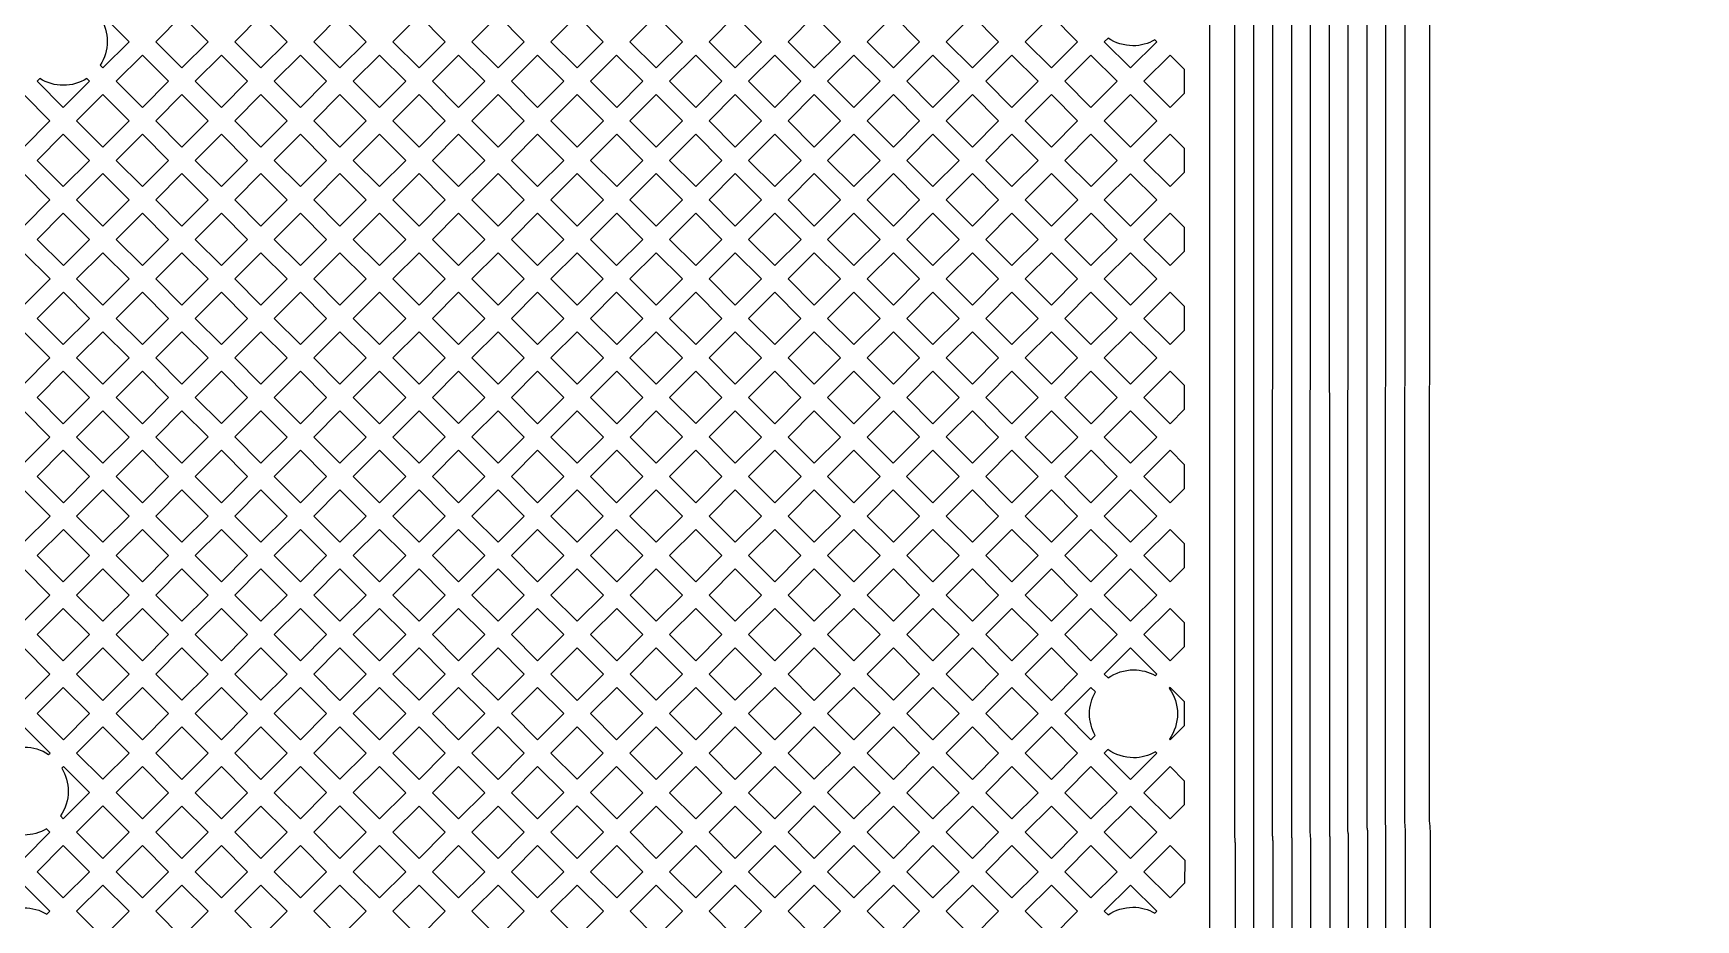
# Model space of a CAD drawing. Extents: x 726 to 4465, y 139 to 737.
# Drawn here: x 3900.55 to 3907.28, y 359.34 to 362.92 of the extents above; entities that cross this region are included whole.
import ezdxf

# ---------------------------------------------------------------- set-up
doc = ezdxf.new("R2010")
doc.units = 0
doc.layers.add('bak_bak_ttr1-bcq6716', color=11, linetype='Continuous')

msp = doc.modelspace()

# ---------------------------------------------------------------- linework, layer by layer
at = {"layer": 'bak_bak_ttr1-bcq6716'}
for points in [[(3907.3329, 368.62), (3907.1306, 368.3482, 0.080348), (3905.834, 366.0929, 0.00504), (3905.7657, 365.9068, 0.040829), (3905.4589, 364.8031, 0.01421), (3905.4081, 364.4893, -0.011275), (3905.4078, 364.4872), (3905.3549, 364.0843, 0.006262), (3905.337, 363.8867, -0.036933), (3905.3359, 363.8794, -0.016768), (3905.3357, 363.8761), (3905.3312, 363.8163, 0.031109), (3905.3211, 363.6536, 0.012348), (3905.3112, 363.2688), (3905.313, 345.8579, 0.081696)], [(3905.4149, 345.8579), (3905.4157, 359.6504, -0.011431), (3905.4155, 359.6519, -0.02403), (3905.4133, 359.6993, -0.013443), (3905.4136, 359.7094), (3905.4133, 363.2672, -0.012534), (3905.423, 363.6527, -0.032074), (3905.4328, 363.8074), (3905.469, 364.1883, -0.004937), (3905.4889, 364.3413, -0.003001), (3905.5023, 364.4336, -0.006313), (3905.5029, 364.4379, -0.035639), (3905.504, 364.4432, -0.015495), (3905.5042, 364.4453), (3905.5087, 364.4732, -0.014334), (3905.5591, 364.7841, -0.04087), (3905.8619, 365.8727, -0.005037), (3905.9294, 366.0568, -0.080453), (3907.2118, 368.2865), (3907.4146, 368.5589, -0.046525)], [(3907.4758, 368.5135), (3907.2689, 368.236, 0.080351), (3906.0007, 366.0298, 0.005055), (3905.9335, 365.8465, 0.040886), (3905.6338, 364.7695, 0.014342), (3905.5842, 364.4627, -0.014718), (3905.5839, 364.4607), (3905.5323, 364.0663, 0.006439), (3905.5143, 363.8677, -0.020253), (3905.514, 363.8647, 0.013009), (3905.5133, 363.859), (3905.5085, 363.7984, 0.032884), (3905.4991, 363.6497, 0.012561), (3905.4895, 363.2672), (3905.4911, 345.8579, 0.081632)], [(3907.5982, 368.4224), (3907.1869, 367.8697, 0.010878), (3906.9901, 367.5931, 0.021615), (3906.6337, 367.0203, 0.002783), (3906.6019, 366.9629, 0.018377), (3906.3432, 366.451, 0.013458), (3906.1781, 366.0648), (3906.077, 365.7944, 0.040911), (3905.7837, 364.7408, 0.014378), (3905.7353, 364.4419, -0.015544), (3905.735, 364.4398, -0.01693), (3905.7347, 364.4374), (3905.6839, 364.0508, 0.006725), (3905.6657, 363.8474, -0.029819), (3905.6651, 363.843, 0.006121), (3905.6531, 363.6575, -0.02856), (3905.6526, 363.6533, -0.026068), (3905.6525, 363.6494), (3905.643, 363.2647), (3905.6433, 359.673, 0.00812), (3905.6443, 359.6647, -0.038495), (3905.6447, 359.6589), (3905.6435, 345.859, 0.081792)], [(3905.7202, 345.8889), (3905.7212, 359.6671, -0.042833), (3905.7184, 359.6995), (3905.7194, 363.2644, -0.006312), (3905.722, 363.4325, -0.005305), (3905.7268, 363.5918, -0.006212), (3905.737, 363.7754), (3905.7603, 364.0478, -0.011378), (3905.8039, 364.3875), (3905.8109, 364.4321, -0.014379), (3905.8588, 364.7267, -0.040924), (3906.1489, 365.7686, -0.006785), (3906.238, 366.0088), (3906.2487, 366.036, -0.033958), (3906.7002, 366.9828, -0.02162), (3907.0531, 367.5501, -0.010893), (3907.2484, 367.8243), (3907.6594, 368.3767, -0.046553)], [(3907.3095, 367.7787, 0.010905), (3907.1159, 367.507, 0.021615), (3906.7666, 366.9454, 0.002785), (3906.7355, 366.8895, 0.032803), (3906.3091, 365.9813, 0.006805), (3906.2205, 365.7423, 0.04093), (3905.9336, 364.7123, 0.014379), (3905.8865, 364.4221, -0.019616), (3905.886, 364.4193, -0.027612), (3905.8855, 364.4152), (3905.8789, 364.3743, 0.011316), (3905.836, 364.0398, -0.016888), (3905.8357, 364.0374, -0.01647), (3905.8355, 364.0351, 0.007113), (3905.8169, 363.8242), (3905.8029, 363.5884, 0.005314), (3905.7981, 363.4305, 0.006314), (3905.7956, 363.2642), (3905.7967, 359.6777, -0.05024), (3905.7974, 359.6702), (3905.7964, 345.8874, 0.088415)], [(3905.8726, 345.8869), (3905.8738, 359.6849, -0.102459), (3905.8708, 359.7), (3905.8718, 363.2639, -0.00635), (3905.8744, 363.4292, -0.005318), (3905.8792, 363.5856, -0.008045), (3905.893, 363.8186, -0.007087), (3905.9114, 364.0266, -0.018199), (3905.9117, 364.0292, -0.01484), (3905.9119, 364.0313, -0.011355), (3905.9545, 364.3635, -0.017897), (3905.955, 364.366, 0.025875), (3905.957, 364.3776, -0.025207), (3905.9574, 364.3813), (3905.9621, 364.4118, -0.03612), (3906.1103, 365.1236), (3906.3888, 365.9753, -0.055785), (3907.1791, 367.4643, -0.010976), (3907.3722, 367.735, -0.006296)], [(3907.4331, 367.6892, 0.010976), (3907.242, 367.4212, 0.055742), (3906.4601, 365.9483), (3906.1828, 365.1003, 0.035994), (3906.0376, 364.4017, -0.025756), (3906.0369, 364.398, -0.032194), (3906.0364, 364.3932), (3906.0297, 364.3509, 0.011315), (3905.9877, 364.0233, -0.017403), (3905.9873, 364.0208, -0.014307), (3905.9872, 364.0189, 0.007087), (3905.969, 363.813, 0.008051), (3905.9553, 363.5822, 0.005332), (3905.9505, 363.4271, 0.006351), (3905.948, 363.2637), (3905.947, 359.7115, -0.103314), (3905.95, 359.6963), (3905.9487, 345.8851, 0.088796)], [(3906.025, 345.8864), (3906.024, 359.7193, -0.051854), (3906.0232, 359.7271), (3906.0242, 363.2634, -0.006378), (3906.0268, 363.4255, -0.005207), (3906.0314, 363.5755, -0.020085), (3906.0316, 363.5784, -0.017501), (3906.0316, 363.5809, -0.006119), (3906.0413, 363.7543), (3906.0635, 364.0143, -0.011266), (3906.1049, 364.337, -0.013829), (3906.1052, 364.3389, 0.020153), (3906.1085, 364.3601), (3906.1562, 364.6374, -0.015637), (3906.2561, 365.078, -0.018924), (3906.2568, 365.0807), (3906.5318, 365.9214, -0.014412), (3906.6965, 366.3062, -0.041581), (3907.3051, 367.3785, -0.010975)], [(3907.3678, 367.3352, 0.04158), (3906.7655, 366.2739, 0.014363), (3906.6031, 365.8945), (3906.3295, 365.0576, 0.015561), (3906.2312, 364.6238, -0.009965), (3906.2291, 364.6106, -0.016824), (3906.2286, 364.6082), (3906.1801, 364.3249, 0.011241), (3906.1393, 364.0063, -0.018343), (3906.1389, 364.0037, -0.011997), (3906.1388, 364.0021, 0.007045), (3906.1211, 363.8017), (3906.1075, 363.5724, 0.005225), (3906.1029, 363.4235, 0.006384), (3906.1004, 363.2632), (3906.0994, 359.7307, -0.044926), (3906.1024, 359.6967), (3906.1012, 345.8864, 0.19509)], [(3906.203, 345.8861), (3906.2043, 359.6967, 0.03619), (3906.2012, 359.7388), (3906.2023, 363.263, -0.006405), (3906.2048, 363.4213), (3906.219, 363.7418), (3906.2406, 363.9948, -0.007289), (3906.265, 364.1985, -0.003935), (3906.2805, 364.3077, 0.007441), (3906.2828, 364.3204, 0.008382), (3906.2848, 364.3349), (3906.3315, 364.6067, -0.010054), (3906.3912, 364.8836, -0.005326), (3906.4273, 365.0288), (3906.6991, 365.8599, -0.014267), (3906.8581, 366.2315, -0.04158), (3907.4522, 367.278, -0.004358)], [(3905.5673, 345.8589), (3905.5685, 359.6565, -0.007056), (3905.5674, 359.6657, -0.012617), (3905.5663, 359.6828, -0.011979), (3905.5657, 359.699, -0.031977), (3905.566, 359.7038), (3905.5668, 363.265, -0.006274)]]:
    msp.add_lwpolyline(points, format="xyb", dxfattribs=at)
for points in [[(3900.8247, 362.7948), (3900.8356, 362.7839), (3900.9415, 362.8898), (3900.8356, 362.9957), (3900.826, 362.986, -0.141248), (3900.8533, 362.8914, -0.144673)], [(3904.8857, 362.8898), (3904.9917, 362.7838), (3905.0977, 362.8898), (3905.0902, 362.8973, -0.131174), (3905.0016, 362.8736, -0.151778), (3904.9009, 362.9049)], [(3900.5698, 362.7299), (3900.6757, 362.624), (3900.7817, 362.73), (3900.7706, 362.7412, -0.142038), (3900.6755, 362.7136, -0.14124), (3900.5809, 362.7409)], [(3904.8857, 360.332), (3904.9011, 360.3166, -0.15543), (3905.0039, 360.3494, -0.12984), (3905.0917, 360.3262), (3905.0976, 360.3321), (3904.9917, 360.438)], [(3904.7259, 360.1722), (3904.8318, 360.0663), (3904.8493, 360.0838, -0.129837), (3904.8261, 360.1716, -0.131185), (3904.8497, 360.2602), (3904.8318, 360.2781)], [(3905.1484, 360.2752, -0.156771), (3905.1817, 360.1716, -0.155445), (3905.1489, 360.0688), (3905.1515, 360.0662), (3905.2096, 360.1244), (3905.2096, 360.2201), (3905.1515, 360.2782)], [(3900.4099, 360.0125), (3900.4168, 360.0056, -0.152049), (3900.5177, 360.037, -0.148355), (3900.6165, 360.007), (3900.622, 360.0125), (3900.516, 360.1185)], [(3904.8857, 360.0125), (3904.9917, 359.9065), (3905.0976, 360.0123), (3905.0925, 360.0174, -0.131178), (3905.0039, 359.9938, -0.156763), (3904.9003, 360.0271)], [(3900.6641, 359.7583), (3900.6757, 359.7467), (3900.7817, 359.8527), (3900.6759, 359.9586), (3900.6693, 359.9521, -0.138341), (3900.6955, 359.8592, -0.152032)], [(3900.4099, 359.6927), (3900.5158, 359.5868), (3900.6218, 359.6928), (3900.6084, 359.7062, -0.134633), (3900.5177, 359.6814, -0.138333), (3900.4248, 359.7076)], [(3900.4099, 359.3731), (3900.4225, 359.3606, -0.139662), (3900.5162, 359.3872, -0.139127), (3900.6096, 359.3608), (3900.6218, 359.373), (3900.5158, 359.479)], [(3904.8857, 359.3731), (3904.9009, 359.358, -0.15178), (3905.0016, 359.3893, -0.131176), (3905.0902, 359.3656), (3905.0976, 359.373), (3904.9916, 359.479)]]:
    msp.add_lwpolyline(points, format="xyb", close=True, dxfattribs=at)
for points in [[(3901.0493, 362.8898), (3901.1553, 362.7838), (3901.2613, 362.8898), (3901.1553, 362.9958)], [(3901.3691, 362.8898), (3901.4751, 362.7838), (3901.581, 362.8897), (3901.475, 362.9958)], [(3901.6888, 362.8897), (3901.7947, 362.7839), (3901.9006, 362.8898), (3901.7947, 362.9957)], [(3902.0084, 362.8898), (3902.1144, 362.7838), (3902.2203, 362.8897), (3902.1143, 362.9957)], [(3902.3281, 362.8897), (3902.4341, 362.7837), (3902.5401, 362.8897), (3902.4341, 362.9957)], [(3902.6479, 362.8897), (3902.7538, 362.7838), (3902.8597, 362.8898), (3902.7538, 362.9957)], [(3902.9675, 362.8898), (3903.0735, 362.7838), (3903.1795, 362.8898), (3903.0735, 362.9958)], [(3903.2873, 362.8898), (3903.3933, 362.7838), (3903.4992, 362.8897), (3903.3932, 362.9957)], [(3903.607, 362.8897), (3903.7128, 362.7838), (3903.8188, 362.8898), (3903.7129, 362.9957)], [(3903.9266, 362.8898), (3904.0326, 362.7838), (3904.1386, 362.8898), (3904.0326, 362.9958)], [(3904.2464, 362.8898), (3904.3524, 362.7838), (3904.4583, 362.8897), (3904.3523, 362.9957)], [(3904.566, 362.8897), (3904.6719, 362.7838), (3904.7779, 362.8898), (3904.672, 362.9957)], [(3900.8895, 362.73), (3900.9955, 362.624), (3901.1014, 362.7299), (3900.9954, 362.8359)], [(3901.2092, 362.7299), (3901.3152, 362.6239), (3901.4212, 362.7299), (3901.3152, 362.8359)], [(3901.5289, 362.7299), (3901.6348, 362.624), (3901.7408, 362.73), (3901.6349, 362.8359)], [(3901.8486, 362.73), (3901.9546, 362.624), (3902.0605, 362.7299), (3901.9545, 362.8359)], [(3902.1683, 362.7299), (3902.2743, 362.6239), (3902.3802, 362.7298), (3902.2742, 362.8358)], [(3902.488, 362.7298), (3902.5939, 362.6239), (3902.6999, 362.73), (3902.594, 362.8358)], [(3902.8076, 362.73), (3902.9137, 362.6239), (3903.0196, 362.7299), (3902.9136, 362.8359)], [(3903.1274, 362.7299), (3903.2334, 362.6239), (3903.3394, 362.7299), (3903.2334, 362.8359)], [(3903.4472, 362.7299), (3903.553, 362.624), (3903.659, 362.7299), (3903.5531, 362.8358)], [(3903.7667, 362.7299), (3903.8727, 362.6239), (3903.9787, 362.7299), (3903.8727, 362.8359)], [(3904.0865, 362.7299), (3904.1925, 362.6239), (3904.2985, 362.7299), (3904.1925, 362.8359)], [(3904.4063, 362.7299), (3904.5121, 362.624), (3904.618, 362.7299), (3904.5122, 362.8358)], [(3904.7258, 362.7299), (3904.8318, 362.6239), (3904.9378, 362.7299), (3904.8318, 362.8359)], [(3905.0456, 362.7299), (3905.1516, 362.6239), (3905.2096, 362.6819), (3905.2096, 362.7779), (3905.1516, 362.8359)], [(3900.4099, 362.57), (3900.5158, 362.4641), (3900.6218, 362.5701), (3900.516, 362.676)], [(3900.7296, 362.5701), (3900.8356, 362.4641), (3900.9416, 362.5701), (3900.8356, 362.6761)], [(3901.0494, 362.5701), (3901.1554, 362.4641), (3901.2613, 362.57), (3901.1553, 362.676)], [(3901.3691, 362.57), (3901.4749, 362.4641), (3901.581, 362.5701), (3901.4751, 362.676)], [(3901.6887, 362.5701), (3901.7947, 362.4641), (3901.9007, 362.5701), (3901.7947, 362.6761)], [(3902.0085, 362.5701), (3902.1145, 362.4641), (3902.2204, 362.57), (3902.1144, 362.676)], [(3902.3282, 362.57), (3902.434, 362.4641), (3902.54, 362.5701), (3902.4341, 362.676)], [(3902.6478, 362.5701), (3902.7538, 362.464), (3902.8598, 362.5701), (3902.7538, 362.6761)], [(3902.9675, 362.5701), (3903.0735, 362.464), (3903.1795, 362.57), (3903.0735, 362.676)], [(3903.2873, 362.57), (3903.3931, 362.4641), (3903.4992, 362.5701), (3903.3933, 362.676)], [(3903.6069, 362.5701), (3903.7129, 362.4641), (3903.8189, 362.57), (3903.7128, 362.676)], [(3903.9266, 362.57), (3904.0326, 362.464), (3904.1386, 362.57), (3904.0326, 362.676)], [(3904.2464, 362.57), (3904.3523, 362.4641), (3904.4583, 362.5701), (3904.3524, 362.676)], [(3904.566, 362.5701), (3904.672, 362.4641), (3904.7779, 362.57), (3904.6719, 362.676)], [(3904.8857, 362.57), (3904.9917, 362.464), (3905.0977, 362.57), (3904.9917, 362.676)], [(3900.5697, 362.4102), (3900.6757, 362.3042), (3900.7817, 362.4102), (3900.6757, 362.5162)], [(3900.8895, 362.4102), (3900.9955, 362.3042), (3901.1015, 362.4102), (3900.9955, 362.5162)], [(3901.2093, 362.4102), (3901.3152, 362.3043), (3901.4211, 362.4102), (3901.3152, 362.5161)], [(3901.5288, 362.4102), (3901.6348, 362.3042), (3901.7408, 362.4102), (3901.6348, 362.5162)], [(3901.8486, 362.4102), (3901.9546, 362.3042), (3902.0606, 362.4102), (3901.9546, 362.5162)], [(3902.1683, 362.4102), (3902.2742, 362.3043), (3902.3802, 362.4102), (3902.2743, 362.5161)], [(3902.4879, 362.4102), (3902.5939, 362.3042), (3902.6999, 362.4102), (3902.5939, 362.5162)], [(3902.8076, 362.4102), (3902.9137, 362.3042), (3903.0197, 362.4102), (3902.9137, 362.5162)], [(3903.1274, 362.4102), (3903.2333, 362.3043), (3903.3393, 362.4102), (3903.2334, 362.5161)], [(3903.447, 362.4102), (3903.553, 362.3042), (3903.6591, 362.4102), (3903.553, 362.5162)], [(3903.7668, 362.4102), (3903.8728, 362.3042), (3903.9787, 362.4101), (3903.8727, 362.5161)], [(3904.0865, 362.4101), (3904.1924, 362.3042), (3904.2984, 362.4102), (3904.1925, 362.5161)], [(3904.4061, 362.4102), (3904.5121, 362.3042), (3904.6182, 362.4102), (3904.5121, 362.5162)], [(3904.7259, 362.4102), (3904.8319, 362.3042), (3904.9378, 362.4101), (3904.8318, 362.5161)], [(3905.0456, 362.4101), (3905.1515, 362.3042), (3905.2096, 362.3624), (3905.2096, 362.4581), (3905.1516, 362.5161)], [(3900.4099, 362.2505), (3900.516, 362.1444), (3900.6218, 362.2503), (3900.5158, 362.3563)], [(3900.7296, 362.2503), (3900.8356, 362.1443), (3900.9416, 362.2503), (3900.8356, 362.3563)], [(3901.0494, 362.2503), (3901.1553, 362.1444), (3901.2613, 362.2505), (3901.1554, 362.3563)], [(3901.3691, 362.2505), (3901.4751, 362.1444), (3901.581, 362.2503), (3901.4749, 362.3563)], [(3901.6887, 362.2503), (3901.7947, 362.1443), (3901.9007, 362.2503), (3901.7947, 362.3563)], [(3902.0085, 362.2503), (3902.1144, 362.1444), (3902.2203, 362.2504), (3902.1145, 362.3563)], [(3902.3281, 362.2504), (3902.4341, 362.1444), (3902.5401, 362.2503), (3902.434, 362.3563)], [(3902.6478, 362.2503), (3902.7538, 362.1443), (3902.8598, 362.2503), (3902.7538, 362.3563)], [(3902.9675, 362.2503), (3903.0734, 362.1444), (3903.1794, 362.2504), (3903.0735, 362.3563)], [(3903.2872, 362.2504), (3903.3932, 362.1444), (3903.4992, 362.2503), (3903.3931, 362.3563)], [(3903.6069, 362.2503), (3903.7129, 362.1443), (3903.8189, 362.2503), (3903.7129, 362.3563)], [(3903.9267, 362.2503), (3904.0326, 362.1444), (3904.1385, 362.2504), (3904.0326, 362.3563)], [(3904.2463, 362.2504), (3904.3523, 362.1443), (3904.4583, 362.2503), (3904.3523, 362.3563)], [(3904.566, 362.2503), (3904.672, 362.1443), (3904.7781, 362.2503), (3904.672, 362.3563)], [(3904.8858, 362.2503), (3904.9917, 362.1444), (3905.0976, 362.2503), (3904.9917, 362.3562)], [(3900.5698, 362.0906), (3900.6759, 361.9846), (3900.7817, 362.0904), (3900.6757, 362.1965)], [(3900.8895, 362.0904), (3900.9954, 361.9846), (3901.1014, 362.0906), (3900.9955, 362.1965)], [(3901.2092, 362.0906), (3901.3152, 361.9846), (3901.4212, 362.0906), (3901.3152, 362.1966)], [(3901.5289, 362.0906), (3901.635, 361.9846), (3901.7408, 362.0904), (3901.6348, 362.1965)], [(3901.8486, 362.0904), (3901.9545, 361.9846), (3902.0605, 362.0906), (3901.9546, 362.1965)], [(3902.1683, 362.0906), (3902.2743, 361.9846), (3902.3802, 362.0905), (3902.2742, 362.1965)], [(3902.488, 362.0905), (3902.594, 361.9845), (3902.7, 362.0904), (3902.5939, 362.1965)], [(3902.8077, 362.0904), (3902.9136, 361.9846), (3903.0195, 362.0905), (3902.9137, 362.1964)], [(3903.1273, 362.0905), (3903.2333, 361.9845), (3903.3393, 362.0905), (3903.2333, 362.1965)], [(3903.4471, 362.0905), (3903.5531, 361.9845), (3903.6591, 362.0904), (3903.553, 362.1965)], [(3903.7668, 362.0904), (3903.8727, 361.9846), (3903.9787, 362.0906), (3903.8728, 362.1965)], [(3904.0865, 362.0906), (3904.1925, 361.9846), (3904.2984, 362.0905), (3904.1924, 362.1965)], [(3904.4062, 362.0905), (3904.5122, 361.9844), (3904.6182, 362.0904), (3904.5121, 362.1965)], [(3904.7259, 362.0904), (3904.8318, 361.9846), (3904.9378, 362.0906), (3904.8319, 362.1965)], [(3905.0456, 362.0906), (3905.1516, 361.9846), (3905.2096, 362.0426), (3905.2096, 362.1383), (3905.1515, 362.1965)], [(3900.4099, 361.9307), (3900.516, 361.8247), (3900.622, 361.9307), (3900.516, 362.0367)], [(3900.7297, 361.9307), (3900.8356, 361.8248), (3900.9415, 361.9307), (3900.8356, 362.0366)], [(3901.0493, 361.9307), (3901.1553, 361.8247), (3901.2613, 361.9307), (3901.1553, 362.0367)], [(3901.3691, 361.9307), (3901.4751, 361.8247), (3901.5811, 361.9307), (3901.4751, 362.0367)], [(3901.6888, 361.9307), (3901.7947, 361.8248), (3901.9006, 361.9307), (3901.7947, 362.0366)], [(3902.0084, 361.9307), (3902.1144, 361.8247), (3902.2204, 361.9307), (3902.1144, 362.0367)], [(3902.3282, 361.9307), (3902.4342, 361.8247), (3902.5401, 361.9306), (3902.4341, 362.0366)], [(3902.6479, 361.9306), (3902.7538, 361.8247), (3902.8597, 361.9307), (3902.7538, 362.0366)], [(3902.9675, 361.9307), (3903.0735, 361.8247), (3903.1794, 361.9306), (3903.0734, 362.0366)], [(3903.2872, 361.9306), (3903.3932, 361.8246), (3903.4992, 361.9306), (3903.3932, 362.0366)], [(3903.607, 361.9306), (3903.7128, 361.8247), (3903.8188, 361.9307), (3903.7129, 362.0366)], [(3903.9266, 361.9307), (3904.0326, 361.8247), (3904.1386, 361.9307), (3904.0326, 362.0367)], [(3904.2464, 361.9307), (3904.3524, 361.8247), (3904.4583, 361.9306), (3904.3523, 362.0366)], [(3904.566, 361.9306), (3904.6719, 361.8247), (3904.7779, 361.9307), (3904.672, 362.0366)], [(3904.8857, 361.9307), (3904.9917, 361.8247), (3905.0977, 361.9307), (3904.9917, 362.0367)], [(3900.5698, 361.7708), (3900.6757, 361.6649), (3900.7817, 361.7709), (3900.6759, 361.8768)], [(3900.8895, 361.7709), (3900.9955, 361.6649), (3901.1014, 361.7708), (3900.9954, 361.8768)], [(3901.2092, 361.7708), (3901.3152, 361.6648), (3901.4212, 361.7708), (3901.3152, 361.8768)], [(3901.5289, 361.7708), (3901.6348, 361.6649), (3901.7408, 361.7709), (3901.635, 361.8768)], [(3901.8486, 361.7709), (3901.9546, 361.6649), (3902.0605, 361.7708), (3901.9545, 361.8768)], [(3902.1683, 361.7708), (3902.2743, 361.6648), (3902.3803, 361.7708), (3902.2743, 361.8768)], [(3902.4881, 361.7708), (3902.5939, 361.6649), (3902.6999, 361.7708), (3902.594, 361.8767)], [(3902.8077, 361.7709), (3902.9137, 361.6648), (3903.0196, 361.7708), (3902.9136, 361.8768)], [(3903.1274, 361.7708), (3903.2334, 361.6648), (3903.3393, 361.7707), (3903.2333, 361.8767)], [(3903.4471, 361.7707), (3903.553, 361.6648), (3903.659, 361.7708), (3903.5531, 361.8767)], [(3903.7667, 361.7708), (3903.8727, 361.6648), (3903.9787, 361.7708), (3903.8727, 361.8768)], [(3904.0865, 361.7708), (3904.1925, 361.6648), (3904.2985, 361.7708), (3904.1925, 361.8768)], [(3904.4063, 361.7708), (3904.5121, 361.6649), (3904.618, 361.7708), (3904.5122, 361.8767)], [(3904.7258, 361.7708), (3904.8318, 361.6648), (3904.9378, 361.7708), (3904.8318, 361.8768)], [(3905.0456, 361.7708), (3905.1516, 361.6648), (3905.2096, 361.7228), (3905.2096, 361.8188), (3905.1516, 361.8768)], [(3900.4099, 361.6109), (3900.5158, 361.505), (3900.6218, 361.611), (3900.516, 361.7169)], [(3900.7296, 361.611), (3900.8356, 361.505), (3900.9416, 361.611), (3900.8356, 361.717)], [(3901.0494, 361.611), (3901.1554, 361.505), (3901.2613, 361.6109), (3901.1553, 361.7169)], [(3901.3691, 361.6109), (3901.4749, 361.505), (3901.581, 361.611), (3901.4751, 361.7169)], [(3901.6887, 361.611), (3901.7947, 361.505), (3901.9007, 361.611), (3901.7947, 361.717)], [(3902.0085, 361.611), (3902.1145, 361.505), (3902.2204, 361.6109), (3902.1144, 361.7169)], [(3902.3282, 361.6109), (3902.434, 361.505), (3902.5401, 361.611), (3902.4342, 361.7169)], [(3902.6478, 361.611), (3902.7538, 361.505), (3902.8598, 361.611), (3902.7538, 361.717)], [(3902.9675, 361.611), (3903.0735, 361.5049), (3903.1795, 361.6109), (3903.0735, 361.7169)], [(3903.2873, 361.6109), (3903.3931, 361.505), (3903.4991, 361.6109), (3903.3932, 361.7168)], [(3903.6068, 361.6109), (3903.7129, 361.5049), (3903.8189, 361.6109), (3903.7128, 361.7169)], [(3903.9266, 361.6109), (3904.0326, 361.5049), (3904.1386, 361.6109), (3904.0326, 361.7169)], [(3904.2464, 361.6109), (3904.3523, 361.505), (3904.4583, 361.611), (3904.3524, 361.7169)], [(3904.566, 361.611), (3904.672, 361.505), (3904.7779, 361.6109), (3904.6719, 361.7169)], [(3904.8857, 361.6109), (3904.9917, 361.5049), (3905.0977, 361.6109), (3904.9917, 361.7169)], [(3900.5697, 361.4511), (3900.6757, 361.3451), (3900.7817, 361.4511), (3900.6757, 361.5571)], [(3900.8895, 361.4511), (3900.9955, 361.3451), (3901.1015, 361.4511), (3900.9955, 361.5571)], [(3901.2093, 361.4511), (3901.3152, 361.3452), (3901.4211, 361.4511), (3901.3152, 361.557)], [(3901.5288, 361.4511), (3901.6348, 361.3451), (3901.7408, 361.4511), (3901.6348, 361.5571)], [(3901.8486, 361.4511), (3901.9546, 361.3451), (3902.0606, 361.4511), (3901.9546, 361.5571)], [(3902.1684, 361.4511), (3902.2743, 361.3452), (3902.3802, 361.4511), (3902.2743, 361.557)], [(3902.4879, 361.4511), (3902.5939, 361.3451), (3902.7, 361.4511), (3902.5939, 361.5571)], [(3902.8077, 361.4511), (3902.9137, 361.3451), (3903.0197, 361.4511), (3902.9137, 361.5571)], [(3903.1274, 361.4511), (3903.2333, 361.3452), (3903.3393, 361.4511), (3903.2334, 361.557)], [(3903.447, 361.4511), (3903.553, 361.3451), (3903.659, 361.451), (3903.553, 361.5571)], [(3903.7667, 361.451), (3903.8727, 361.345), (3903.9787, 361.451), (3903.8727, 361.557)], [(3904.0865, 361.451), (3904.1924, 361.3451), (3904.2984, 361.4511), (3904.1925, 361.557)], [(3904.4061, 361.4511), (3904.5121, 361.3451), (3904.6182, 361.4511), (3904.5121, 361.5571)], [(3904.7259, 361.4511), (3904.8319, 361.3451), (3904.9378, 361.451), (3904.8318, 361.557)], [(3905.0456, 361.451), (3905.1515, 361.3451), (3905.2096, 361.4033), (3905.2096, 361.499), (3905.1516, 361.557)], [(3900.4099, 361.2914), (3900.516, 361.1853), (3900.6218, 361.2912), (3900.5158, 361.3972)], [(3900.7296, 361.2912), (3900.8356, 361.1852), (3900.9416, 361.2912), (3900.8356, 361.3972)], [(3901.0494, 361.2912), (3901.1553, 361.1853), (3901.2613, 361.2914), (3901.1554, 361.3972)], [(3901.3691, 361.2914), (3901.4751, 361.1853), (3901.581, 361.2912), (3901.4749, 361.3972)], [(3901.6887, 361.2912), (3901.7947, 361.1852), (3901.9007, 361.2912), (3901.7947, 361.3972)], [(3902.0085, 361.2912), (3902.1144, 361.1853), (3902.2204, 361.2914), (3902.1145, 361.3972)], [(3902.3282, 361.2914), (3902.4342, 361.1853), (3902.5401, 361.2912), (3902.434, 361.3972)], [(3902.6478, 361.2912), (3902.7538, 361.1852), (3902.8598, 361.2912), (3902.7538, 361.3972)], [(3902.9676, 361.2912), (3903.0735, 361.1853), (3903.1794, 361.2913), (3903.0735, 361.3972)], [(3903.2872, 361.2913), (3903.3932, 361.1853), (3903.4992, 361.2912), (3903.3931, 361.3972)], [(3903.6069, 361.2912), (3903.7129, 361.1852), (3903.8189, 361.2911), (3903.7128, 361.3972)], [(3903.9266, 361.2911), (3904.0325, 361.1853), (3904.1385, 361.2913), (3904.0326, 361.3971)], [(3904.2463, 361.2913), (3904.3523, 361.1852), (3904.4583, 361.2912), (3904.3523, 361.3972)], [(3904.566, 361.2912), (3904.672, 361.1852), (3904.7781, 361.2912), (3904.672, 361.3972)], [(3904.8858, 361.2912), (3904.9917, 361.1853), (3905.0976, 361.2912), (3904.9917, 361.3971)], [(3900.5698, 361.1315), (3900.6759, 361.0255), (3900.7817, 361.1313), (3900.6757, 361.2373)], [(3900.8895, 361.1313), (3900.9954, 361.0255), (3901.1014, 361.1315), (3900.9955, 361.2373)], [(3901.2092, 361.1315), (3901.3152, 361.0255), (3901.4212, 361.1315), (3901.3152, 361.2375)], [(3901.5289, 361.1315), (3901.635, 361.0255), (3901.7408, 361.1313), (3901.6348, 361.2373)], [(3901.8486, 361.1313), (3901.9545, 361.0255), (3902.0605, 361.1315), (3901.9546, 361.2373)], [(3902.1683, 361.1315), (3902.2743, 361.0255), (3902.3803, 361.1315), (3902.2743, 361.2375)], [(3902.4881, 361.1315), (3902.5941, 361.0255), (3902.6999, 361.1313), (3902.5939, 361.2373)], [(3902.8077, 361.1313), (3902.9136, 361.0254), (3903.0196, 361.1315), (3902.9137, 361.2374)], [(3903.1274, 361.1315), (3903.2334, 361.0255), (3903.3393, 361.1314), (3903.2333, 361.2374)], [(3903.4471, 361.1314), (3903.5531, 361.0254), (3903.6591, 361.1313), (3903.553, 361.2373)], [(3903.7668, 361.1313), (3903.8727, 361.0255), (3903.9786, 361.1314), (3903.8727, 361.2373)], [(3904.0864, 361.1314), (3904.1924, 361.0254), (3904.2984, 361.1314), (3904.1924, 361.2374)], [(3904.4062, 361.1314), (3904.5122, 361.0253), (3904.6182, 361.1313), (3904.5121, 361.2373)], [(3904.7259, 361.1313), (3904.8318, 361.0254), (3904.9378, 361.1315), (3904.8319, 361.2373)], [(3905.0456, 361.1315), (3905.1516, 361.0255), (3905.2096, 361.0835), (3905.2096, 361.1792), (3905.1515, 361.2373)], [(3900.4099, 360.9716), (3900.516, 360.8656), (3900.622, 360.9716), (3900.516, 361.0776)], [(3900.7297, 360.9716), (3900.8356, 360.8657), (3900.9415, 360.9716), (3900.8356, 361.0775)], [(3901.0493, 360.9716), (3901.1553, 360.8656), (3901.2613, 360.9716), (3901.1553, 361.0776)], [(3901.3691, 360.9716), (3901.4751, 360.8656), (3901.5811, 360.9716), (3901.4751, 361.0776)], [(3901.6888, 360.9716), (3901.7947, 360.8657), (3901.9006, 360.9716), (3901.7947, 361.0775)], [(3902.0084, 360.9716), (3902.1144, 360.8656), (3902.2204, 360.9716), (3902.1144, 361.0776)], [(3902.3282, 360.9716), (3902.4342, 360.8656), (3902.5402, 360.9716), (3902.4342, 361.0776)], [(3902.6479, 360.9716), (3902.7538, 360.8657), (3902.8597, 360.9716), (3902.7538, 361.0775)], [(3902.9675, 360.9716), (3903.0735, 360.8656), (3903.1795, 360.9716), (3903.0735, 361.0776)], [(3903.2873, 360.9716), (3903.3933, 360.8656), (3903.4992, 360.9715), (3903.3932, 361.0775)], [(3903.607, 360.9715), (3903.7128, 360.8656), (3903.8188, 360.9716), (3903.7129, 361.0775)], [(3903.9266, 360.9716), (3904.0326, 360.8656), (3904.1385, 360.9715), (3904.0325, 361.0775)], [(3904.2463, 360.9715), (3904.3523, 360.8655), (3904.4583, 360.9715), (3904.3523, 361.0775)], [(3904.566, 360.9715), (3904.6719, 360.8656), (3904.7779, 360.9716), (3904.672, 361.0775)], [(3904.8857, 360.9716), (3904.9917, 360.8656), (3905.0977, 360.9716), (3904.9917, 361.0776)], [(3900.5698, 360.8117), (3900.6757, 360.7058), (3900.7817, 360.8118), (3900.6759, 360.9177)], [(3900.8895, 360.8118), (3900.9955, 360.7058), (3901.1014, 360.8117), (3900.9954, 360.9177)], [(3901.2092, 360.8117), (3901.3152, 360.7057), (3901.4212, 360.8117), (3901.3152, 360.9177)], [(3901.5289, 360.8117), (3901.6348, 360.7058), (3901.7408, 360.8118), (3901.635, 360.9177)], [(3901.8486, 360.8118), (3901.9546, 360.7058), (3902.0605, 360.8117), (3901.9545, 360.9177)], [(3902.1683, 360.8117), (3902.2743, 360.7057), (3902.3803, 360.8117), (3902.2743, 360.9177)], [(3902.4881, 360.8117), (3902.5939, 360.7058), (3902.7, 360.8118), (3902.5941, 360.9177)], [(3902.8077, 360.8118), (3902.9137, 360.7058), (3903.0196, 360.8117), (3902.9136, 360.9177)], [(3903.1274, 360.8117), (3903.2334, 360.7057), (3903.3394, 360.8117), (3903.2334, 360.9177)], [(3903.4472, 360.8117), (3903.553, 360.7058), (3903.659, 360.8117), (3903.5531, 360.9176)], [(3903.7667, 360.8117), (3903.8727, 360.7057), (3903.9787, 360.8117), (3903.8727, 360.9177)], [(3904.0865, 360.8117), (3904.1925, 360.7057), (3904.2984, 360.8116), (3904.1924, 360.9176)], [(3904.4062, 360.8116), (3904.512, 360.7057), (3904.618, 360.8117), (3904.5122, 360.9176)], [(3904.7258, 360.8117), (3904.8318, 360.7057), (3904.9378, 360.8117), (3904.8318, 360.9177)], [(3905.0456, 360.8117), (3905.1516, 360.7057), (3905.2096, 360.7637), (3905.2096, 360.8597), (3905.1516, 360.9177)], [(3900.4099, 360.6518), (3900.5158, 360.5459), (3900.6218, 360.6519), (3900.516, 360.7578)], [(3900.7296, 360.6519), (3900.8356, 360.5459), (3900.9416, 360.6519), (3900.8356, 360.7579)], [(3901.0494, 360.6519), (3901.1554, 360.5459), (3901.2613, 360.6518), (3901.1553, 360.7578)], [(3901.3691, 360.6518), (3901.4749, 360.5459), (3901.581, 360.6519), (3901.4751, 360.7578)], [(3901.6887, 360.6519), (3901.7947, 360.5459), (3901.9007, 360.6519), (3901.7947, 360.7579)], [(3902.0085, 360.6519), (3902.1145, 360.5459), (3902.2204, 360.6518), (3902.1144, 360.7578)], [(3902.3282, 360.6518), (3902.434, 360.5459), (3902.5401, 360.6519), (3902.4342, 360.7578)], [(3902.6478, 360.6519), (3902.7538, 360.5459), (3902.8598, 360.6519), (3902.7538, 360.7579)], [(3902.9676, 360.6519), (3903.0736, 360.5459), (3903.1795, 360.6518), (3903.0735, 360.7578)], [(3903.2873, 360.6518), (3903.3931, 360.5459), (3903.4992, 360.6519), (3903.3933, 360.7578)], [(3903.6069, 360.6519), (3903.7129, 360.5459), (3903.8189, 360.6518), (3903.7128, 360.7578)], [(3903.9266, 360.6518), (3904.0326, 360.5458), (3904.1386, 360.6518), (3904.0326, 360.7578)], [(3904.2464, 360.6518), (3904.3523, 360.5459), (3904.4582, 360.6518), (3904.3523, 360.7577)], [(3904.5659, 360.6518), (3904.6719, 360.5458), (3904.7779, 360.6518), (3904.6719, 360.7578)], [(3904.8857, 360.6518), (3904.9917, 360.5458), (3905.0977, 360.6518), (3904.9917, 360.7578)], [(3900.5697, 360.492), (3900.6757, 360.386), (3900.7817, 360.492), (3900.6757, 360.598)], [(3900.8895, 360.492), (3900.9955, 360.386), (3901.1015, 360.492), (3900.9955, 360.598)], [(3901.2093, 360.492), (3901.3152, 360.3861), (3901.4211, 360.492), (3901.3152, 360.5979)], [(3901.5288, 360.492), (3901.6348, 360.386), (3901.7408, 360.492), (3901.6348, 360.598)], [(3901.8486, 360.492), (3901.9546, 360.386), (3902.0606, 360.492), (3901.9546, 360.598)], [(3902.1684, 360.492), (3902.2743, 360.3861), (3902.3802, 360.492), (3902.2743, 360.5979)], [(3902.4879, 360.492), (3902.5939, 360.386), (3902.7, 360.492), (3902.5939, 360.598)], [(3902.8077, 360.492), (3902.9137, 360.386), (3903.0197, 360.492), (3902.9137, 360.598)], [(3903.1275, 360.492), (3903.2334, 360.3861), (3903.3393, 360.492), (3903.2334, 360.5979)], [(3903.447, 360.492), (3903.553, 360.386), (3903.6591, 360.492), (3903.553, 360.598)], [(3903.7668, 360.492), (3903.8728, 360.386), (3903.9787, 360.4919), (3903.8727, 360.5979)], [(3904.0865, 360.4919), (3904.1924, 360.386), (3904.2984, 360.492), (3904.1925, 360.5979)], [(3904.4061, 360.492), (3904.5121, 360.386), (3904.618, 360.4919), (3904.512, 360.5979)], [(3904.7258, 360.4919), (3904.8318, 360.3859), (3904.9378, 360.4919), (3904.8318, 360.5979)], [(3905.0456, 360.4919), (3905.1515, 360.386), (3905.2096, 360.4442), (3905.2096, 360.5399), (3905.1516, 360.5979)], [(3900.4099, 360.3323), (3900.516, 360.2262), (3900.6218, 360.3321), (3900.5158, 360.4381)], [(3900.7296, 360.3321), (3900.8356, 360.2261), (3900.9416, 360.3321), (3900.8356, 360.4381)], [(3901.0494, 360.3321), (3901.1553, 360.2262), (3901.2613, 360.3323), (3901.1554, 360.4381)], [(3901.3691, 360.3323), (3901.4751, 360.2262), (3901.581, 360.3321), (3901.4749, 360.4381)], [(3901.6887, 360.3321), (3901.7947, 360.2261), (3901.9007, 360.3321), (3901.7947, 360.4381)], [(3902.0085, 360.3321), (3902.1144, 360.2262), (3902.2204, 360.3323), (3902.1145, 360.4381)], [(3902.3282, 360.3323), (3902.4342, 360.2262), (3902.5401, 360.3321), (3902.434, 360.4381)], [(3902.6478, 360.3321), (3902.7538, 360.2261), (3902.8598, 360.3321), (3902.7538, 360.4381)], [(3902.9676, 360.3321), (3903.0735, 360.2262), (3903.1795, 360.3323), (3903.0736, 360.4381)], [(3903.2873, 360.3323), (3903.3933, 360.2262), (3903.4992, 360.3321), (3903.3931, 360.4381)], [(3903.6069, 360.3321), (3903.7129, 360.2261), (3903.8189, 360.3321), (3903.7129, 360.4381)], [(3903.9267, 360.3321), (3904.0326, 360.2262), (3904.1385, 360.3322), (3904.0326, 360.438)], [(3904.2463, 360.3322), (3904.3523, 360.2261), (3904.4583, 360.3321), (3904.3523, 360.4381)], [(3904.566, 360.3321), (3904.672, 360.2261), (3904.7779, 360.332), (3904.6719, 360.438)], [(3900.5698, 360.1724), (3900.6759, 360.0663), (3900.7817, 360.1722), (3900.6757, 360.2782)], [(3900.8895, 360.1722), (3900.9954, 360.0663), (3901.1014, 360.1724), (3900.9955, 360.2782)], [(3901.2092, 360.1724), (3901.3152, 360.0663), (3901.4212, 360.1724), (3901.3152, 360.2784)], [(3901.5289, 360.1724), (3901.635, 360.0663), (3901.7408, 360.1722), (3901.6348, 360.2782)], [(3901.8486, 360.1722), (3901.9545, 360.0663), (3902.0605, 360.1724), (3901.9546, 360.2782)], [(3902.1683, 360.1724), (3902.2743, 360.0663), (3902.3803, 360.1724), (3902.2743, 360.2784)], [(3902.4881, 360.1724), (3902.5941, 360.0663), (3902.6999, 360.1722), (3902.5939, 360.2782)], [(3902.8077, 360.1722), (3902.9136, 360.0663), (3903.0196, 360.1724), (3902.9137, 360.2782)], [(3903.1274, 360.1724), (3903.2334, 360.0663), (3903.3394, 360.1724), (3903.2334, 360.2784)], [(3903.4472, 360.1724), (3903.5532, 360.0663), (3903.6591, 360.1722), (3903.553, 360.2782)], [(3903.7668, 360.1722), (3903.8727, 360.0663), (3903.9787, 360.1724), (3903.8728, 360.2782)], [(3904.0865, 360.1724), (3904.1925, 360.0663), (3904.2984, 360.1723), (3904.1924, 360.2783)], [(3904.4062, 360.1723), (3904.5122, 360.0662), (3904.6182, 360.1722), (3904.5121, 360.2782)], [(3900.7297, 360.0125), (3900.8356, 359.9066), (3900.9415, 360.0125), (3900.8356, 360.1184)], [(3901.0493, 360.0125), (3901.1553, 359.9065), (3901.2613, 360.0125), (3901.1553, 360.1185)], [(3901.3691, 360.0125), (3901.4751, 359.9065), (3901.5811, 360.0125), (3901.4751, 360.1185)], [(3901.6888, 360.0125), (3901.7947, 359.9066), (3901.9006, 360.0125), (3901.7947, 360.1184)], [(3902.0084, 360.0125), (3902.1144, 359.9065), (3902.2204, 360.0125), (3902.1144, 360.1185)], [(3902.3282, 360.0125), (3902.4342, 359.9065), (3902.5402, 360.0125), (3902.4342, 360.1185)], [(3902.6479, 360.0125), (3902.7538, 359.9066), (3902.8597, 360.0125), (3902.7538, 360.1184)], [(3902.9675, 360.0125), (3903.0735, 359.9065), (3903.1795, 360.0125), (3903.0735, 360.1185)], [(3903.2873, 360.0125), (3903.3933, 359.9065), (3903.4993, 360.0125), (3903.3933, 360.1185)], [(3903.607, 360.0125), (3903.7129, 359.9066), (3903.8188, 360.0125), (3903.7129, 360.1184)], [(3903.9266, 360.0125), (3904.0326, 359.9065), (3904.1386, 360.0125), (3904.0326, 360.1185)], [(3904.2464, 360.0125), (3904.3524, 359.9065), (3904.4583, 360.0124), (3904.3523, 360.1184)], [(3904.566, 360.0124), (3904.6719, 359.9065), (3904.7779, 360.0125), (3904.672, 360.1184)], [(3900.8895, 359.8527), (3900.9955, 359.7467), (3901.1014, 359.8526), (3900.9954, 359.9586)], [(3901.2092, 359.8526), (3901.3152, 359.7466), (3901.4212, 359.8526), (3901.3152, 359.9586)], [(3901.5289, 359.8526), (3901.6348, 359.7467), (3901.7408, 359.8527), (3901.635, 359.9586)], [(3901.8486, 359.8527), (3901.9546, 359.7467), (3902.0605, 359.8526), (3901.9545, 359.9586)], [(3902.1683, 359.8526), (3902.2743, 359.7466), (3902.3803, 359.8526), (3902.2743, 359.9586)], [(3902.4881, 359.8526), (3902.5939, 359.7467), (3902.6999, 359.8527), (3902.5941, 359.9586)], [(3902.8077, 359.8527), (3902.9137, 359.7467), (3903.0196, 359.8526), (3902.9136, 359.9586)], [(3903.1274, 359.8526), (3903.2334, 359.7466), (3903.3394, 359.8526), (3903.2334, 359.9586)], [(3903.4472, 359.8526), (3903.553, 359.7467), (3903.6591, 359.8527), (3903.5532, 359.9586)], [(3903.7668, 359.8527), (3903.8728, 359.7467), (3903.9787, 359.8526), (3903.8727, 359.9586)], [(3904.0865, 359.8526), (3904.1925, 359.7466), (3904.2985, 359.8526), (3904.1925, 359.9586)], [(3904.4063, 359.8526), (3904.5121, 359.7467), (3904.618, 359.8526), (3904.5122, 359.9585)], [(3904.7258, 359.8526), (3904.8318, 359.7466), (3904.9378, 359.8526), (3904.8318, 359.9586)], [(3905.0456, 359.8526), (3905.1515, 359.7467), (3905.2101, 359.8054), (3905.2101, 359.8822), (3905.2101, 359.8998), (3905.1515, 359.9585)], [(3900.7296, 359.6928), (3900.8356, 359.5868), (3900.9416, 359.6928), (3900.8356, 359.7988)], [(3901.0494, 359.6928), (3901.1554, 359.5868), (3901.2613, 359.6927), (3901.1553, 359.7987)], [(3901.3691, 359.6927), (3901.4749, 359.5868), (3901.581, 359.6928), (3901.4751, 359.7987)], [(3901.6887, 359.6928), (3901.7947, 359.5868), (3901.9007, 359.6928), (3901.7947, 359.7988)], [(3902.0085, 359.6928), (3902.1145, 359.5868), (3902.2204, 359.6927), (3902.1144, 359.7987)], [(3902.3282, 359.6927), (3902.434, 359.5868), (3902.5401, 359.6928), (3902.4342, 359.7987)], [(3902.6478, 359.6928), (3902.7538, 359.5868), (3902.8598, 359.6928), (3902.7538, 359.7988)], [(3902.9676, 359.6928), (3903.0736, 359.5868), (3903.1795, 359.6927), (3903.0735, 359.7987)], [(3903.2873, 359.6927), (3903.3931, 359.5868), (3903.4992, 359.6928), (3903.3933, 359.7987)], [(3903.6069, 359.6928), (3903.7129, 359.5868), (3903.8189, 359.6928), (3903.7129, 359.7988)], [(3903.9267, 359.6928), (3904.0327, 359.5868), (3904.1386, 359.6927), (3904.0326, 359.7987)], [(3904.2464, 359.6927), (3904.3523, 359.5868), (3904.4583, 359.6928), (3904.3524, 359.7987)], [(3904.566, 359.6928), (3904.672, 359.5868), (3904.7779, 359.6927), (3904.6719, 359.7987)], [(3904.8857, 359.6927), (3904.9916, 359.5868), (3905.0976, 359.6928), (3904.9917, 359.7987)], [(3900.5697, 359.5329), (3900.6757, 359.4269), (3900.7817, 359.5329), (3900.6757, 359.6389)], [(3900.8895, 359.5329), (3900.9955, 359.4269), (3901.1015, 359.5329), (3900.9955, 359.6389)], [(3901.2093, 359.5329), (3901.3152, 359.427), (3901.4211, 359.5329), (3901.3152, 359.6388)], [(3901.5288, 359.5329), (3901.6348, 359.4269), (3901.7408, 359.5329), (3901.6348, 359.6389)], [(3901.8486, 359.5329), (3901.9546, 359.4269), (3902.0606, 359.5329), (3901.9546, 359.6389)], [(3902.1684, 359.5329), (3902.2743, 359.427), (3902.3802, 359.5329), (3902.2743, 359.6388)], [(3902.4879, 359.5329), (3902.5939, 359.4269), (3902.7, 359.5329), (3902.5939, 359.6389)], [(3902.8077, 359.5329), (3902.9137, 359.4269), (3903.0197, 359.5329), (3902.9137, 359.6389)], [(3903.1275, 359.5329), (3903.2334, 359.427), (3903.3393, 359.5329), (3903.2334, 359.6388)], [(3903.447, 359.5329), (3903.553, 359.4269), (3903.6591, 359.5329), (3903.553, 359.6389)], [(3903.7668, 359.5329), (3903.8728, 359.4269), (3903.9788, 359.5329), (3903.8728, 359.6389)], [(3904.0866, 359.5329), (3904.1925, 359.427), (3904.2984, 359.5329), (3904.1925, 359.6388)], [(3904.4061, 359.5329), (3904.5121, 359.4269), (3904.6182, 359.5329), (3904.5121, 359.6389)], [(3904.7259, 359.5329), (3904.8318, 359.427), (3904.9377, 359.5329), (3904.8318, 359.6388)], [(3905.0455, 359.5329), (3905.1515, 359.4269), (3905.2119, 359.4873), (3905.2121, 359.5783), (3905.1515, 359.6389)], [(3900.7296, 359.373), (3900.8356, 359.267), (3900.9416, 359.373), (3900.8356, 359.479)], [(3901.0494, 359.373), (3901.1553, 359.2671), (3901.2613, 359.3731), (3901.1554, 359.479)], [(3901.3691, 359.3731), (3901.4751, 359.2671), (3901.581, 359.373), (3901.4749, 359.479)], [(3901.6887, 359.373), (3901.7947, 359.267), (3901.9007, 359.373), (3901.7947, 359.479)], [(3902.0085, 359.373), (3902.1144, 359.2671), (3902.2204, 359.3731), (3902.1145, 359.479)], [(3902.3282, 359.3731), (3902.4342, 359.2671), (3902.5401, 359.373), (3902.434, 359.479)], [(3902.6478, 359.373), (3902.7538, 359.267), (3902.8598, 359.373), (3902.7538, 359.479)], [(3902.9676, 359.373), (3903.0735, 359.2671), (3903.1795, 359.3731), (3903.0736, 359.479)], [(3903.2873, 359.3731), (3903.3933, 359.2671), (3903.4992, 359.373), (3903.3931, 359.479)], [(3903.6069, 359.373), (3903.7129, 359.267), (3903.8189, 359.373), (3903.7129, 359.479)], [(3903.9267, 359.373), (3904.0326, 359.2671), (3904.1386, 359.3731), (3904.0327, 359.479)], [(3904.2464, 359.3731), (3904.3524, 359.2671), (3904.4583, 359.373), (3904.3523, 359.479)], [(3904.566, 359.373), (3904.6719, 359.2671), (3904.7779, 359.3731), (3904.672, 359.479)]]:
    msp.add_lwpolyline(points, close=True, dxfattribs=at)

doc.saveas('drawing.dxf')
